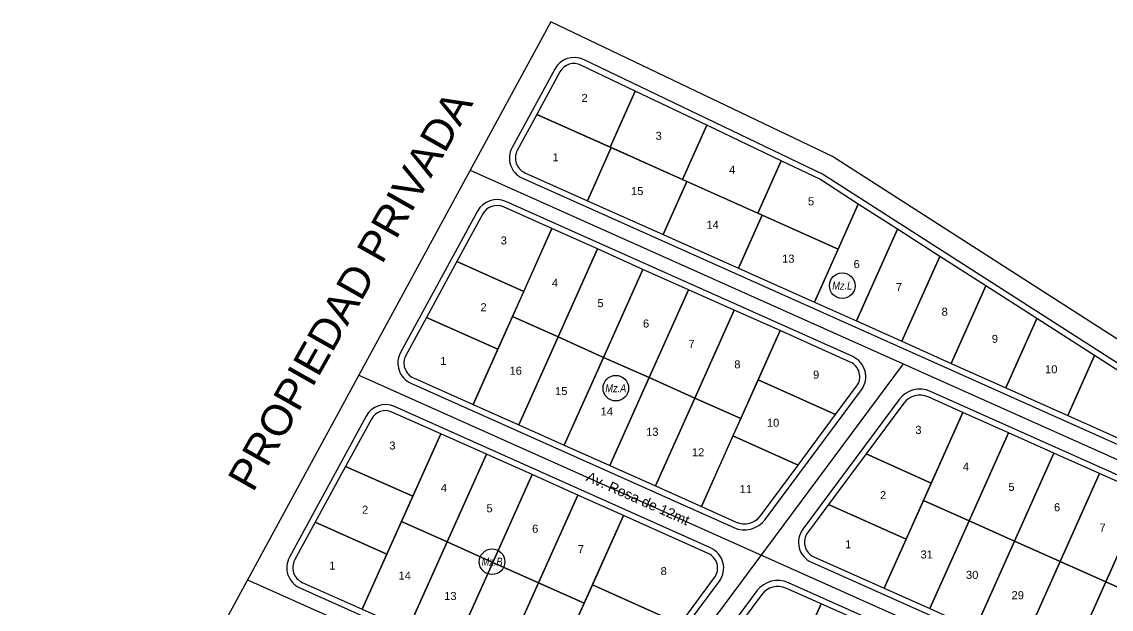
# Model space of a CAD drawing. Header units: millimetres. Extents: x 582359 to 582847, y 8181916 to 8182320.
# Drawn here: x 582358.9 to 582631.1, y 8182173.5 to 8182320.3 of the extents above; entities that cross this region are included whole.
import ezdxf
from ezdxf.enums import TextEntityAlignment as Align

# ---------------------------------------------------------------- set-up
doc = ezdxf.new("R2010")
doc.units = ezdxf.units.MM
for name, color, linetype in [('0 EJES DE CALLES', 153, 'Continuous'), ('Lote A 1', 40, 'Continuous'), ('Lote A 10', 40, 'Continuous'), ('Lote A 11', 40, 'Continuous'), ('Lote A 12', 40, 'Continuous'), ('Lote A 13', 40, 'Continuous'), ('Lote A 14', 40, 'Continuous'), ('Lote A 15', 40, 'Continuous'), ('Lote A 16', 40, 'Continuous'), ('Lote A 2', 40, 'Continuous'), ('Lote A 3', 40, 'Continuous'), ('Lote A 4', 40, 'Continuous'), ('Lote A 5', 40, 'Continuous'), ('Lote A 6', 40, 'Continuous'), ('Lote A 7', 40, 'Continuous'), ('Lote A 8', 40, 'Continuous'), ('Lote A 9', 40, 'Continuous'), ('Lote B 1', 40, 'Continuous'), ('Lote B 11', 40, 'Continuous'), ('Lote B 12', 40, 'Continuous'), ('Lote B 13', 40, 'Continuous'), ('Lote B 14', 40, 'Continuous'), ('Lote B 2', 40, 'Continuous'), ('Lote B 3', 40, 'Continuous'), ('Lote B 4', 40, 'Continuous'), ('Lote B 5', 40, 'Continuous'), ('Lote B 6', 40, 'Continuous'), ('Lote B 7', 40, 'Continuous'), ('Lote B 8', 40, 'Continuous'), ('Lote B 9', 40, 'Continuous'), ('Lote E 1', 40, 'Continuous'), ('Lote E 2', 40, 'Continuous'), ('Lote E 27', 40, 'Continuous'), ('Lote E 28', 40, 'Continuous'), ('Lote E 29', 40, 'Continuous'), ('Lote E 3', 40, 'Continuous'), ('Lote E 30', 40, 'Continuous'), ('Lote E 31', 40, 'Continuous'), ('Lote E 4', 40, 'Continuous'), ('Lote E 5', 40, 'Continuous'), ('Lote E 6', 40, 'Continuous'), ('Lote E 7', 40, 'Continuous'), ('Lote E 8', 40, 'Continuous'), ('Lote F 3', 40, 'Continuous'), ('Lote F 4', 40, 'Continuous'), ('Lote L 1', 40, 'Continuous'), ('Lote L 10', 40, 'Continuous'), ('Lote L 11', 40, 'Continuous'), ('Lote L 13', 40, 'Continuous'), ('Lote L 14', 40, 'Continuous'), ('Lote L 15', 40, 'Continuous'), ('Lote L 2', 40, 'Continuous'), ('Lote L 3', 40, 'Continuous'), ('Lote L 4', 40, 'Continuous'), ('Lote L 5', 40, 'Continuous'), ('Lote L 6', 40, 'Continuous'), ('Lote L 7', 40, 'Continuous'), ('Lote L 8', 40, 'Continuous'), ('Lote L 9', 40, 'Continuous'), ('Mz.A', 131, 'Continuous'), ('Mz.B', 131, 'Continuous'), ('Mz.E', 131, 'Continuous'), ('Mz.F', 131, 'Continuous'), ('Mz.L', 131, 'Continuous')]:
    doc.layers.add(name, color=color, linetype=linetype)
doc.layers.add('colindantes', color=80, linetype='Continuous', lineweight=30)
doc.styles.add('ARIAL', font='arial.ttf')
doc.styles.add('Manzanos', font='ARIALNBI.TTF')
doc.styles.add('Tabla', font='arial.ttf')

msp = doc.modelspace()

# ---------------------------------------------------------------- linework, layer by layer
for centre in [(582563.9, 8182254.36, 4250.83), (582507.33, 8182228.75, 4250.83), (582476.41, 8182185.39, 4250.83)]:
    msp.add_circle(centre, 3.2)
at = {"layer": '0 EJES DE CALLES', "elevation": 4250.83}
msp.add_lwpolyline([(582669.63, 8182217.28), (582561.44, 8182286.63), (582491.08, 8182320.3), (582358.91, 8182077.09), (582718.18, 8181916.48), (582781.73, 8182025.22), (582829.7, 8182095.17)], close=True, dxfattribs=at)
for points in [[(582470.93, 8182283.22), (582742.11, 8182161.99)], [(582579.13, 8182234.85), (582436.31, 8182042.49)], [(582443.09, 8182231.98), (582810.79, 8182067.6)], [(582415.31, 8182180.87), (582650.13, 8182075.89)]]:
    msp.add_lwpolyline(points, dxfattribs=at)
at = {"layer": 'Lote A 1', "elevation": 4250.83}
msp.add_lwpolyline([(582477.88, 8182238.46), (582460.05, 8182246.43), (582454.87, 8182236.91, 0.437072), (582456.75, 8182231.35), (582471.71, 8182224.66)], format="xyb", close=True, dxfattribs=at)
at = {"layer": 'Lote A 10', "elevation": 4250.83}
msp.add_lwpolyline([(582562.25, 8182222.19), (582542.87, 8182230.85), (582538.53, 8182221.16), (582536.6, 8182216.83), (582552.87, 8182209.55)], close=True, dxfattribs=at)
at = {"layer": 'Lote A 11', "elevation": 4250.83}
msp.add_lwpolyline([(582552.87, 8182209.55), (582536.6, 8182216.83), (582528.71, 8182199.18), (582537.4, 8182195.29, 0.351651), (582543.46, 8182196.88)], format="xyb", close=True, dxfattribs=at)
at = {"layer": 'Lote A 12', "elevation": 4250.83}
msp.add_lwpolyline([(582538.53, 8182221.16), (582527.04, 8182226.29), (582517.22, 8182204.32), (582528.71, 8182199.18)], close=True, dxfattribs=at)
at = {"layer": 'Lote A 13', "elevation": 4250.83}
msp.add_lwpolyline([(582527.04, 8182226.29), (582515.67, 8182231.38), (582505.84, 8182209.4), (582517.22, 8182204.32)], close=True, dxfattribs=at)
at = {"layer": 'Lote A 14', "elevation": 4250.83}
msp.add_lwpolyline([(582515.67, 8182231.38), (582504.29, 8182236.46), (582494.46, 8182214.49), (582505.84, 8182209.4)], close=True, dxfattribs=at)
at = {"layer": 'Lote A 15', "elevation": 4250.83}
msp.add_lwpolyline([(582504.29, 8182236.46), (582492.91, 8182241.55), (582483.09, 8182219.58), (582494.46, 8182214.49)], close=True, dxfattribs=at)
at = {"layer": 'Lote A 16', "elevation": 4250.83}
msp.add_lwpolyline([(582492.91, 8182241.55), (582481.53, 8182246.64), (582471.71, 8182224.66), (582483.09, 8182219.58)], close=True, dxfattribs=at)
at = {"layer": 'Lote A 2', "elevation": 4250.83}
msp.add_lwpolyline([(582484.35, 8182252.94), (582467.64, 8182260.41), (582460.05, 8182246.43), (582477.88, 8182238.46), (582481.53, 8182246.64)], close=True, dxfattribs=at)
at = {"layer": 'Lote A 3', "elevation": 4250.83}
msp.add_lwpolyline([(582491.36, 8182268.61), (582479.24, 8182274.03, 0.391731), (582474.09, 8182272.29), (582467.64, 8182260.41), (582484.35, 8182252.94)], format="xyb", close=True, dxfattribs=at)
at = {"layer": 'Lote A 4', "elevation": 4250.83}
msp.add_lwpolyline([(582502.74, 8182263.53), (582491.36, 8182268.61), (582481.53, 8182246.64), (582492.91, 8182241.55)], close=True, dxfattribs=at)
at = {"layer": 'Lote A 5', "elevation": 4250.83}
msp.add_lwpolyline([(582514.11, 8182258.44), (582502.74, 8182263.53), (582492.91, 8182241.55), (582504.29, 8182236.46)], close=True, dxfattribs=at)
at = {"layer": 'Lote A 6', "elevation": 4250.83}
msp.add_lwpolyline([(582525.49, 8182253.35), (582514.11, 8182258.44), (582504.29, 8182236.46), (582515.67, 8182231.38)], close=True, dxfattribs=at)
at = {"layer": 'Lote A 7', "elevation": 4250.83}
msp.add_lwpolyline([(582536.87, 8182248.27), (582525.49, 8182253.35), (582515.67, 8182231.38), (582527.04, 8182226.29)], close=True, dxfattribs=at)
at = {"layer": 'Lote A 8', "elevation": 4250.83}
msp.add_lwpolyline([(582548.36, 8182243.13), (582536.87, 8182248.27), (582527.04, 8182226.29), (582538.53, 8182221.16)], close=True, dxfattribs=at)
at = {"layer": 'Lote A 9', "elevation": 4250.83}
msp.add_lwpolyline([(582565.91, 8182235.28), (582548.36, 8182243.13), (582542.87, 8182230.85), (582562.25, 8182222.19), (582567.49, 8182229.25, 0.479679)], format="xyb", close=True, dxfattribs=at)
at = {"layer": 'Lote B 1', "elevation": 4250.83}
msp.add_lwpolyline([(582450.13, 8182187.29), (582432.25, 8182195.29), (582427.09, 8182185.8, 0.437063), (582428.98, 8182180.24), (582443.98, 8182173.53)], format="xyb", close=True, dxfattribs=at)
at = {"layer": 'Lote B 11', "elevation": 4250.83}
msp.add_lwpolyline([(582499.42, 8182175.03), (582488.01, 8182180.13), (582478.21, 8182158.22), (582489.62, 8182153.12)], close=True, dxfattribs=at)
at = {"layer": 'Lote B 12', "elevation": 4250.83}
msp.add_lwpolyline([(582488.01, 8182180.13), (582476.6, 8182185.23), (582466.8, 8182163.32), (582478.21, 8182158.22)], close=True, dxfattribs=at)
at = {"layer": 'Lote B 13', "elevation": 4250.83}
msp.add_lwpolyline([(582476.6, 8182185.23), (582465.19, 8182190.34), (582455.39, 8182168.43), (582466.8, 8182163.32)], close=True, dxfattribs=at)
at = {"layer": 'Lote B 14', "elevation": 4250.83}
msp.add_lwpolyline([(582465.19, 8182190.34), (582453.77, 8182195.44), (582443.98, 8182173.53), (582455.39, 8182168.43)], close=True, dxfattribs=at)
at = {"layer": 'Lote B 2', "elevation": 4250.83}
msp.add_lwpolyline([(582456.58, 8182201.73), (582439.82, 8182209.22), (582432.25, 8182195.29), (582450.13, 8182187.29)], close=True, dxfattribs=at)
at = {"layer": 'Lote B 3', "elevation": 4250.83}
msp.add_lwpolyline([(582463.57, 8182217.35), (582451.4, 8182222.79, 0.391728), (582446.25, 8182221.05), (582439.82, 8182209.22), (582456.58, 8182201.73)], format="xyb", close=True, dxfattribs=at)
at = {"layer": 'Lote B 4', "elevation": 4250.83}
msp.add_lwpolyline([(582474.98, 8182212.25), (582463.57, 8182217.35), (582453.77, 8182195.44), (582465.19, 8182190.34)], close=True, dxfattribs=at)
at = {"layer": 'Lote B 5', "elevation": 4250.83}
msp.add_lwpolyline([(582486.39, 8182207.15), (582474.98, 8182212.25), (582465.19, 8182190.34), (582476.6, 8182185.23)], close=True, dxfattribs=at)
at = {"layer": 'Lote B 6', "elevation": 4250.83}
msp.add_lwpolyline([(582497.8, 8182202.04), (582486.39, 8182207.15), (582476.6, 8182185.23), (582488.01, 8182180.13)], close=True, dxfattribs=at)
at = {"layer": 'Lote B 7', "elevation": 4250.83}
msp.add_lwpolyline([(582509.21, 8182196.94), (582497.8, 8182202.04), (582488.01, 8182180.13), (582499.42, 8182175.03)], close=True, dxfattribs=at)
at = {"layer": 'Lote B 8', "elevation": 4250.83}
msp.add_lwpolyline([(582531.99, 8182181.43, 0.479676), (582530.41, 8182187.47), (582509.21, 8182196.94), (582501.47, 8182179.62), (582523.38, 8182169.83)], format="xyb", close=True, dxfattribs=at)
at = {"layer": 'Lote B 9', "elevation": 4250.83}
msp.add_lwpolyline([(582523.38, 8182169.83), (582501.47, 8182179.62), (582496.04, 8182167.46), (582515.24, 8182158.87)], close=True, dxfattribs=at)
at = {"layer": 'Lote E 1', "elevation": 4250.83}
msp.add_lwpolyline([(582560.5, 8182199.7), (582555.26, 8182192.64, 0.479676), (582556.84, 8182186.6), (582574.4, 8182178.76), (582579.89, 8182191.04)], format="xyb", close=True, dxfattribs=at)
at = {"layer": 'Lote E 2', "elevation": 4250.83}
msp.add_lwpolyline([(582586.15, 8182205.06), (582569.88, 8182212.33), (582560.5, 8182199.7), (582579.89, 8182191.04)], close=True, dxfattribs=at)
at = {"layer": 'Lote E 27', "elevation": 4250.83}
msp.add_lwpolyline([(582641.11, 8182175.3), (582629.73, 8182180.39), (582619.91, 8182158.41), (582631.28, 8182153.32)], close=True, dxfattribs=at)
at = {"layer": 'Lote E 28', "elevation": 4250.83}
msp.add_lwpolyline([(582629.73, 8182180.39), (582618.35, 8182185.47), (582608.53, 8182163.5), (582619.91, 8182158.41)], close=True, dxfattribs=at)
at = {"layer": 'Lote E 29', "elevation": 4250.83}
msp.add_lwpolyline([(582618.35, 8182185.47), (582606.98, 8182190.56), (582597.15, 8182168.58), (582608.53, 8182163.5)], close=True, dxfattribs=at)
at = {"layer": 'Lote E 3', "elevation": 4250.83}
msp.add_lwpolyline([(582594.04, 8182222.71), (582585.35, 8182226.59, 0.351647), (582579.29, 8182225.01), (582569.88, 8182212.33), (582586.15, 8182205.06)], format="xyb", close=True, dxfattribs=at)
at = {"layer": 'Lote E 30', "elevation": 4250.83}
msp.add_lwpolyline([(582606.98, 8182190.56), (582595.6, 8182195.64), (582585.77, 8182173.67), (582597.15, 8182168.58)], close=True, dxfattribs=at)
at = {"layer": 'Lote E 31', "elevation": 4250.83}
msp.add_lwpolyline([(582595.6, 8182195.64), (582584.22, 8182200.73), (582574.4, 8182178.76), (582585.77, 8182173.67)], close=True, dxfattribs=at)
at = {"layer": 'Lote E 4', "elevation": 4250.83}
msp.add_lwpolyline([(582605.42, 8182217.62), (582594.04, 8182222.71), (582584.22, 8182200.73), (582595.6, 8182195.64)], close=True, dxfattribs=at)
at = {"layer": 'Lote E 5', "elevation": 4250.83}
msp.add_lwpolyline([(582616.8, 8182212.53), (582605.42, 8182217.62), (582595.6, 8182195.64), (582606.98, 8182190.56)], close=True, dxfattribs=at)
at = {"layer": 'Lote E 6', "elevation": 4250.83}
msp.add_lwpolyline([(582628.18, 8182207.45), (582616.8, 8182212.53), (582606.98, 8182190.56), (582618.35, 8182185.47)], close=True, dxfattribs=at)
at = {"layer": 'Lote E 7', "elevation": 4250.83}
msp.add_lwpolyline([(582639.56, 8182202.36), (582628.18, 8182207.45), (582618.35, 8182185.47), (582629.73, 8182180.39)], close=True, dxfattribs=at)
at = {"layer": 'Lote E 8', "elevation": 4250.83}
msp.add_lwpolyline([(582650.93, 8182197.27), (582639.56, 8182202.36), (582629.73, 8182180.39), (582641.11, 8182175.3)], close=True, dxfattribs=at)
at = {"layer": 'Lote F 3', "elevation": 4250.83}
msp.add_lwpolyline([(582558.61, 8182174.86), (582549.85, 8182178.78, 0.351649), (582543.79, 8182177.19), (582534.43, 8182164.58), (582550.75, 8182157.28)], format="xyb", close=True, dxfattribs=at)
at = {"layer": 'Lote F 4', "elevation": 4250.83}
msp.add_lwpolyline([(582560.23, 8182147.85), (582570.02, 8182169.76), (582558.61, 8182174.86), (582548.82, 8182152.95)], close=True, dxfattribs=at)
at = {"layer": 'Lote L 1', "elevation": 4250.83}
msp.add_lwpolyline([(582506.2, 8182288.85), (582487.61, 8182297.16), (582482.71, 8182288.15, 0.437063), (582484.6, 8182282.59), (582500.27, 8182275.58)], format="xyb", close=True, dxfattribs=at)
at = {"layer": 'Lote L 10', "elevation": 4250.83}
msp.add_lwpolyline([(582612.5, 8182246.18), (582604.76, 8182228.87), (582620.25, 8182221.94), (582626.95, 8182236.92)], close=True, dxfattribs=at)
at = {"layer": 'Lote L 11', "elevation": 4250.83}
msp.add_lwpolyline([(582626.95, 8182236.92), (582620.25, 8182221.94), (582638.66, 8182213.72), (582644.11, 8182225.92)], close=True, dxfattribs=at)
at = {"layer": 'Lote L 13', "elevation": 4250.83}
msp.add_lwpolyline([(582562.87, 8182263.51), (582543.9, 8182271.99), (582537.97, 8182258.73), (582556.94, 8182250.25)], close=True, dxfattribs=at)
at = {"layer": 'Lote L 14', "elevation": 4250.83}
msp.add_lwpolyline([(582543.9, 8182271.99), (582525.05, 8182280.42), (582519.12, 8182267.15), (582537.97, 8182258.73)], close=True, dxfattribs=at)
at = {"layer": 'Lote L 15', "elevation": 4250.83}
msp.add_lwpolyline([(582525.05, 8182280.42), (582506.2, 8182288.85), (582500.27, 8182275.58), (582519.12, 8182267.15)], close=True, dxfattribs=at)
at = {"layer": 'Lote L 2', "elevation": 4250.83}
msp.add_lwpolyline([(582512.16, 8182303), (582498.63, 8182309.48, 0.399225), (582493.38, 8182307.78), (582487.61, 8182297.16), (582505.89, 8182288.98)], format="xyb", close=True, dxfattribs=at)
at = {"layer": 'Lote L 3', "elevation": 4250.83}
msp.add_lwpolyline([(582530.09, 8182294.43), (582512.16, 8182303), (582505.89, 8182288.98), (582524.03, 8182280.88)], close=True, dxfattribs=at)
at = {"layer": 'Lote L 4', "elevation": 4250.83}
msp.add_lwpolyline([(582548.66, 8182285.54), (582530.09, 8182294.43), (582524.03, 8182280.88), (582542.82, 8182272.48)], close=True, dxfattribs=at)
at = {"layer": 'Lote L 5', "elevation": 4250.83}
msp.add_lwpolyline([(582567.9, 8182274.76), (582558.27, 8182280.94), (582548.66, 8182285.54), (582542.82, 8182272.48), (582562.87, 8182263.51)], close=True, dxfattribs=at)
at = {"layer": 'Lote L 6', "elevation": 4250.83}
msp.add_lwpolyline([(582577.73, 8182268.46), (582567.9, 8182274.76), (582556.94, 8182250.25), (582567.48, 8182245.54)], close=True, dxfattribs=at)
at = {"layer": 'Lote L 7', "elevation": 4250.83}
msp.add_lwpolyline([(582588.3, 8182261.69), (582577.73, 8182268.46), (582567.48, 8182245.54), (582578.81, 8182240.47)], close=True, dxfattribs=at)
at = {"layer": 'Lote L 8', "elevation": 4250.83}
msp.add_lwpolyline([(582599.79, 8182254.33), (582588.3, 8182261.69), (582578.81, 8182240.47), (582591.13, 8182234.96)], close=True, dxfattribs=at)
at = {"layer": 'Lote L 9', "elevation": 4250.83}
msp.add_lwpolyline([(582612.5, 8182246.18), (582599.79, 8182254.33), (582591.13, 8182234.96), (582604.76, 8182228.87)], close=True, dxfattribs=at)
at = {"layer": 'Mz.A', "elevation": 4250.83}
msp.add_lwpolyline([(582566.52, 8182236.65), (582479.85, 8182275.4, 0.391728), (582472.78, 8182273), (582453.55, 8182237.63, 0.437063), (582456.14, 8182229.98), (582536.79, 8182193.92, 0.351647), (582544.66, 8182195.98), (582568.7, 8182228.35, 0.479676)], format="xyb", close=True, dxfattribs=at)
at = {"layer": 'Mz.B', "elevation": 4250.83}
msp.add_lwpolyline([(582531.02, 8182188.84), (582452.01, 8182224.16, 0.391728), (582444.93, 8182221.76), (582425.78, 8182186.51, 0.437063), (582428.36, 8182178.87), (582501.38, 8182146.22, 0.351647), (582509.25, 8182148.28), (582533.2, 8182180.54, 0.479676)], format="xyb", close=True, dxfattribs=at)
at = {"layer": 'Mz.E', "elevation": 4250.83}
msp.add_lwpolyline([(582578.09, 8182225.9), (582554.06, 8182193.54, 0.479676), (582556.23, 8182185.24), (582727.94, 8182108.47, 0.315896), (582735.27, 8182109.89), (582759.33, 8182134.85, 0.448508), (582758.71, 8182143.04), (582734.34, 8182161.63), (582585.96, 8182227.96, 0.351647)], format="xyb", close=True, dxfattribs=at)
at = {"layer": 'Mz.F', "elevation": 4250.83}
msp.add_lwpolyline([(582550.46, 8182180.15, 0.351647), (582542.59, 8182178.09), (582518.64, 8182145.84, 0.479676), (582520.81, 8182137.54), (582643.34, 8182082.76, 0.414214), (582650.61, 8182085.54), (582666.93, 8182122.05, 0.414214), (582664.15, 8182129.32)], format="xyb", close=True, dxfattribs=at)
at = {"layer": 'Mz.L', "elevation": 4250.83}
msp.add_lwpolyline([(582559, 8182282.25), (582499.27, 8182310.84, 0.399225), (582492.07, 8182308.5), (582481.4, 8182288.87, 0.437063), (582483.98, 8182281.22), (582666.82, 8182199.48, 0.890583), (582672.4, 8182208.88), (582666.76, 8182213.18)], format="xyb", close=True, dxfattribs=at)

# ---------------------------------------------------------------- texts
for s, style, p in [('2', 'Tabla', (582499.53, 8182301.28, 4250.83)), ('3', 'Tabla', (582518.04, 8182291.82, 4250.83)), ('1', 'Tabla', (582492.28, 8182286.46, 4250.83)), ('4', 'Tabla', (582536.4, 8182283.33, 4250.83)), ('15', 'Tabla', (582512.66, 8182278, 4250.83)), ('5', 'Tabla', (582556.11, 8182275.45, 4250.83)), ('14', 'Tabla', (582531.51, 8182269.57, 4250.83)), ('3', 'Tabla', (582479.34, 8182265.66, 4250.83)), ('13', 'Tabla', (582550.42, 8182261.12, 4250.83)), ('6', 'Tabla', (582567.51, 8182259.75, 4250.83)), ('4', 'Tabla', (582492.13, 8182255.08, 4250.83)), ('Mz.L', 'Manzanos', (582563.9, 8182254.36, 4250.83)), ('7', 'Tabla', (582578.08, 8182254.04, 4250.83)), ('5', 'Tabla', (582503.51, 8182250, 4250.83)), ('2', 'Tabla', (582474.29, 8182248.98, 4250.83)), ('8', 'Tabla', (582589.5, 8182247.86, 4250.83)), ('6', 'Tabla', (582514.89, 8182244.91, 4250.83)), ('9', 'Tabla', (582602.05, 8182241.08, 4250.83)), ('7', 'Tabla', (582526.27, 8182239.82, 4250.83)), ('1', 'Tabla', (582464.25, 8182235.56, 4250.83)), ('16', 'Tabla', (582482.31, 8182233.11, 4250.83)), ('8', 'Tabla', (582537.7, 8182234.71, 4250.83)), ('10', 'Tabla', (582616.12, 8182233.48, 4250.83)), ('9', 'Tabla', (582557.37, 8182232.14, 4250.83)), ('15', 'Tabla', (582493.69, 8182228.02, 4250.83)), ('Mz.A', 'Manzanos', (582507.33, 8182228.75, 4250.83)), ('14', 'Tabla', (582505.07, 8182222.93, 4250.83)), ('10', 'Tabla', (582546.62, 8182220.12, 4250.83)), ('13', 'Tabla', (582516.44, 8182217.85, 4250.83)), ('3', 'Tabla', (582582.94, 8182218.34, 4250.83)), ('3', 'Tabla', (582451.52, 8182214.43, 4250.83)), ('12', 'Tabla', (582527.88, 8182212.74, 4250.83)), ('4', 'Tabla', (582594.82, 8182209.18, 4250.83)), ('4', 'Tabla', (582464.38, 8182203.84, 4250.83)), ('11', 'Tabla', (582539.81, 8182203.55, 4250.83)), ('5', 'Tabla', (582606.2, 8182204.09, 4250.83)), ('2', 'Tabla', (582574.11, 8182202.03, 4250.83)), ('2', 'Tabla', (582444.7, 8182198.38, 4250.83)), ('5', 'Tabla', (582475.79, 8182198.74, 4250.83)), ('6', 'Tabla', (582617.58, 8182199, 4250.83)), ('6', 'Tabla', (582487.2, 8182193.64, 4250.83)), ('7', 'Tabla', (582628.95, 8182193.92, 4250.83)), ('1', 'Tabla', (582565.38, 8182189.75, 4250.83)), ('7', 'Tabla', (582498.61, 8182188.54, 4250.83)), ('31', 'Tabla', (582585, 8182187.2, 4250.83)), ('1', 'Tabla', (582436.49, 8182184.43, 4250.83)), ('Mz.B', 'Manzanos', (582476.41, 8182185.39, 4250.83)), ('14', 'Tabla', (582454.58, 8182181.93, 4250.83)), ('8', 'Tabla', (582519.29, 8182183.06, 4250.83)), ('30', 'Tabla', (582596.37, 8182182.11, 4250.83)), ('13', 'Tabla', (582465.99, 8182176.83, 4250.83)), ('29', 'Tabla', (582607.75, 8182177.03, 4250.83))]:
    msp.add_text(s, height=2, dxfattribs=dict(style=style)).set_placement(p, align=Align.MIDDLE_CENTER)
at = {"style": 'Tabla'}
msp.add_text('Av. Rosa de 12mt', height=2.5, rotation=335.9126, dxfattribs=at).set_placement((582512.86, 8182201.2), align=Align.MIDDLE_CENTER)
at = {"layer": 'colindantes', "linetype": 'Continuous', "style": 'ARIAL'}
msp.add_text('PROPIEDAD PRIVADA', height=7.6, rotation=60.5117, dxfattribs=at).set_placement((582416.68, 8182202.49, 3074.62))

doc.saveas('drawing.dxf')
